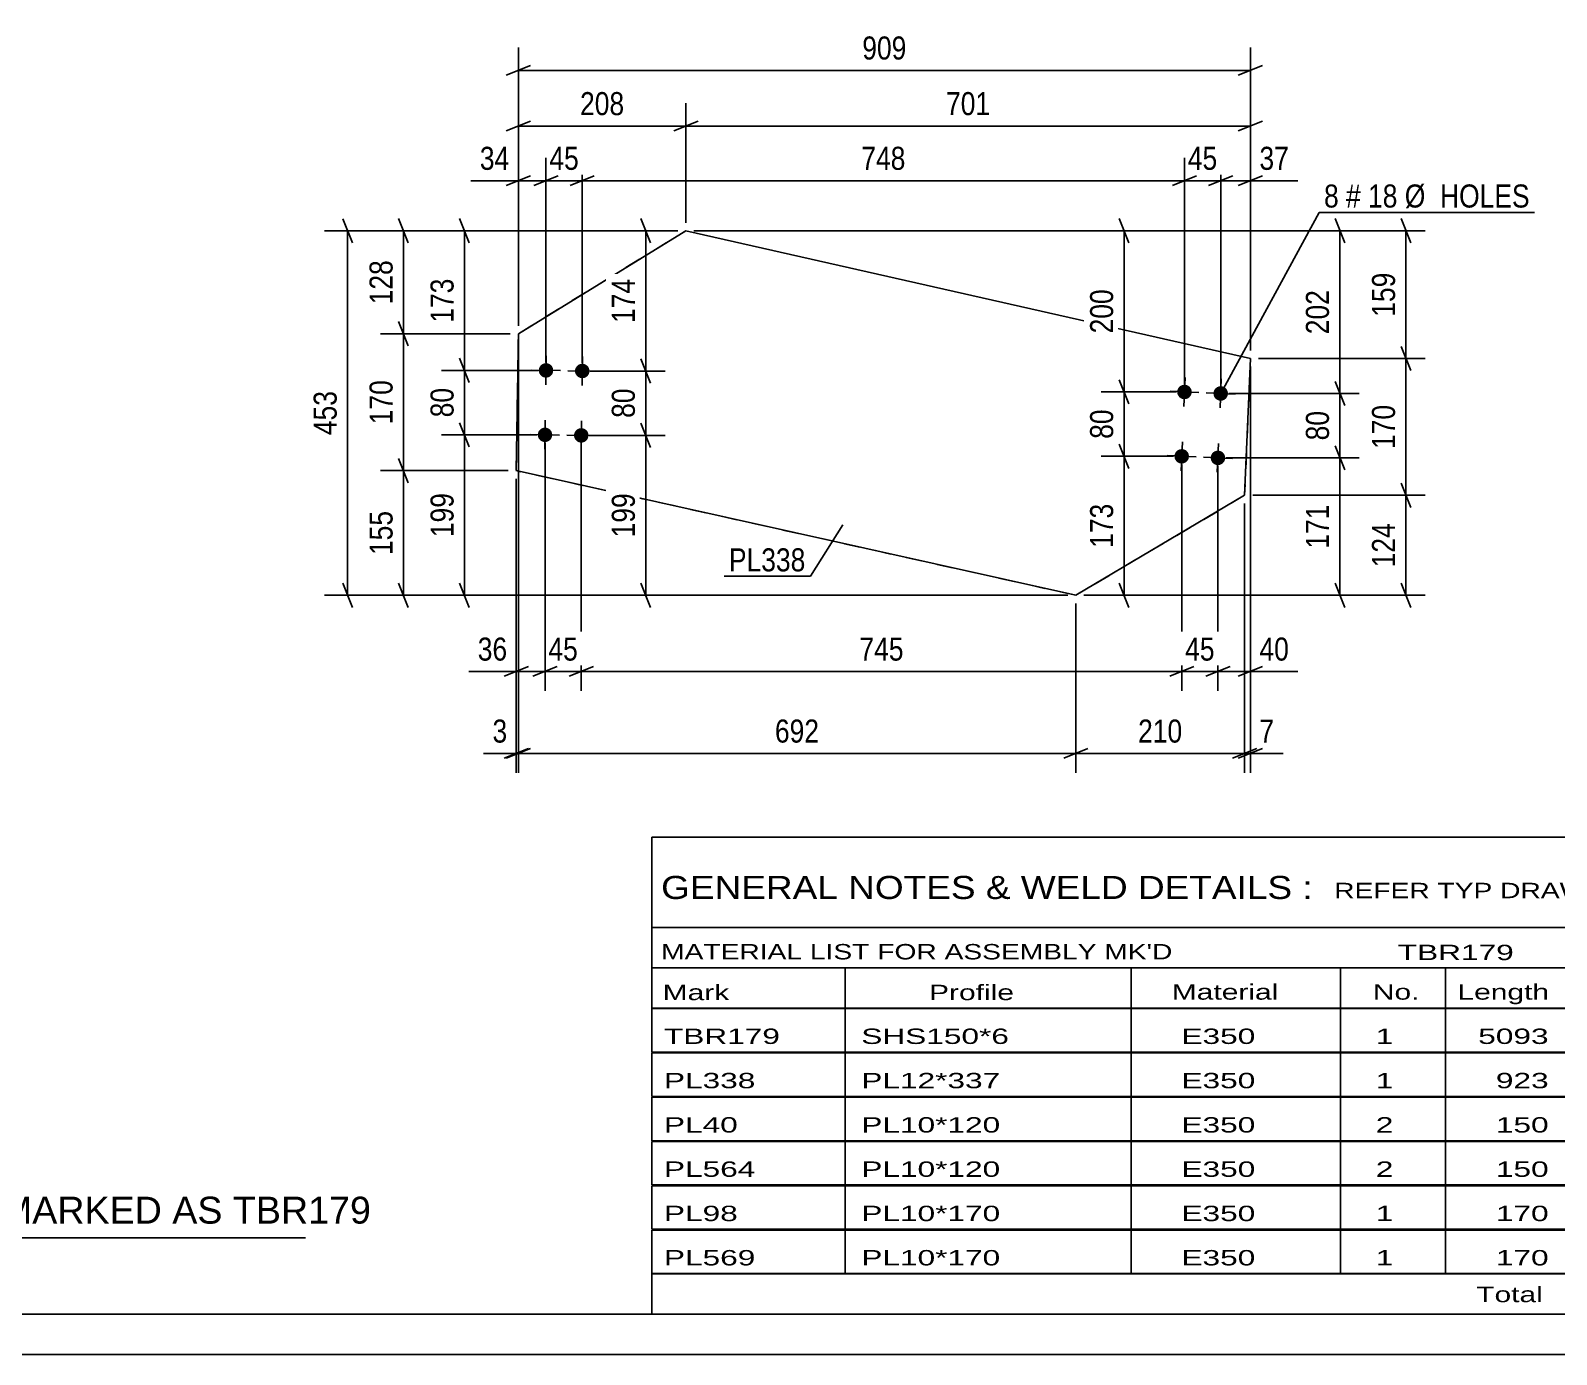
# Model space of a CAD drawing. Header units: millimetres. Extents: x 0 to 594, y 0 to 420.
# Drawn here: x 191.9 to 381.3, y 0 to 164.4 of the extents above; entities that cross this region are included whole.
import ezdxf

# ---------------------------------------------------------------- set-up
doc = ezdxf.new("R2010")
doc.units = ezdxf.units.MM
doc.linetypes.add('DXK_LINE_DOT2', pattern=[3.9198, 1.9599, -1.9599])
doc.styles.add('Arial', font='ARIAL.TTF', dxfattribs={"height": 0.2})
doc.styles.add('Arial Narrow', font='ARIALN.TTF', dxfattribs={"height": 0.2})

# ---------------------------------------------------------------- blocks, each defined once
blk = doc.blocks.new('Unknown-580874430-1129')
at = {"color": 5, "linetype": 'Continuous'}
for p, q in [((5, 5), (589, 5)), ((0, 0), (594, 0))]:
    blk.add_line(p, q, dxfattribs=at)
blk = doc.blocks.new('Part-580874430-3508 - 3507')
at = {"color": 7, "linetype": 'DXK_LINE_DOT2'}
for p, q in [((252.43, 126.75), (273.23, 139.54)), ((273.23, 139.53), (273.23, 139.54)), ((252.17, 109.75), (252.43, 126.75)), ((252.43, 126.75), (252.43, 126.75)), ((343.3, 123.68), (342.58, 106.69)), ((343.3, 123.68), (343.3, 123.68)), ((321.62, 94.28), (252.17, 109.75)), ((252.17, 109.75), (252.17, 109.75)), ((342.58, 106.69), (321.62, 94.28)), ((342.58, 106.69), (342.58, 106.69)), ((321.62, 94.27), (321.62, 94.28))]:
    blk.add_line(p, q, dxfattribs=at)
at = {"color": 2, "linetype": 'Continuous'}
for p, q in [((273.23, 139.53), (252.43, 126.75)), ((273.23, 139.54), (343.3, 123.68)), ((343.3, 123.68), (273.23, 139.53)), ((252.43, 126.75), (252.17, 109.75)), ((342.58, 106.69), (343.3, 123.68)), ((252.17, 109.75), (321.62, 94.27)), ((342.58, 106.69), (321.62, 94.27))]:
    blk.add_line(p, q, dxfattribs=at)
blk = doc.blocks.new('Bolt-580874430-3509 - 3507')
at = {"linetype": 'Continuous'}
for points in [[(335.56, 120.3), (335.72, 120.19), (335.84, 120.05), (335.94, 119.89), (335.99, 119.71), (336.01, 119.52), (335.99, 119.33), (335.94, 119.15), (335.84, 118.99), (335.72, 118.85), (335.56, 118.74), (335.39, 118.66), (335.21, 118.63), (335.02, 118.63), (334.84, 118.66), (334.66, 118.74), (334.51, 118.85), (334.39, 118.99), (334.29, 119.15), (334.23, 119.33), (334.21, 119.52), (334.23, 119.71), (334.29, 119.89), (334.39, 120.05), (334.51, 120.19), (334.66, 120.3), (334.84, 120.38), (335.02, 120.42), (335.21, 120.42), (335.39, 120.38)], [(340.06, 120.11), (340.21, 120), (340.34, 119.86), (340.43, 119.7), (340.49, 119.52), (340.51, 119.33), (340.49, 119.14), (340.43, 118.96), (340.34, 118.8), (340.21, 118.66), (340.06, 118.55), (339.89, 118.47), (339.7, 118.43), (339.52, 118.43), (339.33, 118.47), (339.16, 118.55), (339.01, 118.66), (338.88, 118.8), (338.79, 118.96), (338.73, 119.14), (338.71, 119.33), (338.73, 119.52), (338.79, 119.7), (338.88, 119.86), (339.01, 120), (339.16, 120.11), (339.33, 120.19), (339.52, 120.23), (339.7, 120.23), (339.89, 120.19)], [(335.22, 112.31), (335.38, 112.2), (335.5, 112.06), (335.6, 111.89), (335.65, 111.72), (335.67, 111.53), (335.65, 111.34), (335.6, 111.16), (335.5, 111), (335.38, 110.86), (335.22, 110.75), (335.05, 110.67), (334.87, 110.63), (334.68, 110.63), (334.5, 110.67), (334.32, 110.75), (334.17, 110.86), (334.05, 111), (333.95, 111.16), (333.89, 111.34), (333.87, 111.53), (333.89, 111.72), (333.95, 111.89), (334.05, 112.06), (334.17, 112.2), (334.32, 112.31), (334.5, 112.38), (334.68, 112.42), (334.87, 112.42), (335.05, 112.38)], [(339.72, 112.12), (339.87, 112.01), (340, 111.87), (340.09, 111.7), (340.15, 111.52), (340.17, 111.34), (340.15, 111.15), (340.09, 110.97), (340, 110.81), (339.87, 110.67), (339.72, 110.56), (339.55, 110.48), (339.36, 110.44), (339.18, 110.44), (338.99, 110.48), (338.82, 110.56), (338.67, 110.67), (338.54, 110.81), (338.45, 110.97), (338.39, 111.15), (338.37, 111.34), (338.39, 111.52), (338.45, 111.7), (338.54, 111.87), (338.67, 112.01), (338.82, 112.12), (338.99, 112.19), (339.18, 112.23), (339.36, 112.23), (339.55, 112.19)]]:
    blk.add_hatch(color=1, dxfattribs=at).paths.add_polyline_path(points)
at = {"color": 1, "linetype": 'Continuous'}
for p, q in [((335.19, 121.32), (335.04, 117.72)), ((336.91, 119.45), (333.32, 119.6)), ((341.41, 119.25), (337.81, 119.41)), ((339.69, 121.13), (339.53, 117.53)), ((334.85, 113.33), (334.7, 109.73)), ((339.35, 113.14), (339.19, 109.54)), ((336.57, 111.45), (332.98, 111.61)), ((341.07, 111.26), (337.47, 111.41))]:
    blk.add_line(p, q, dxfattribs=at)
blk = doc.blocks.new('Bolt-580874430-3510 - 3507')
at = {"linetype": 'Continuous'}
for points in [[(256.31, 122.97), (256.47, 122.86), (256.59, 122.72), (256.69, 122.56), (256.74, 122.38), (256.76, 122.19), (256.74, 122.01), (256.69, 121.83), (256.59, 121.66), (256.47, 121.53), (256.31, 121.41), (256.14, 121.34), (255.96, 121.3), (255.77, 121.3), (255.59, 121.34), (255.41, 121.41), (255.26, 121.53), (255.14, 121.66), (255.04, 121.83), (254.98, 122.01), (254.96, 122.19), (254.98, 122.38), (255.04, 122.56), (255.14, 122.72), (255.26, 122.86), (255.41, 122.97), (255.59, 123.05), (255.77, 123.09), (255.96, 123.09), (256.14, 123.05)], [(260.81, 122.9), (260.97, 122.79), (261.09, 122.65), (261.19, 122.49), (261.24, 122.31), (261.26, 122.13), (261.24, 121.94), (261.19, 121.76), (261.09, 121.6), (260.97, 121.46), (260.81, 121.35), (260.64, 121.27), (260.46, 121.23), (260.27, 121.23), (260.09, 121.27), (259.91, 121.35), (259.76, 121.46), (259.64, 121.6), (259.54, 121.76), (259.48, 121.94), (259.46, 122.13), (259.48, 122.31), (259.54, 122.49), (259.64, 122.65), (259.76, 122.79), (259.91, 122.9), (260.09, 122.98), (260.27, 123.02), (260.46, 123.02), (260.64, 122.98)], [(256.19, 114.97), (256.34, 114.86), (256.47, 114.72), (256.56, 114.56), (256.62, 114.38), (256.64, 114.19), (256.62, 114.01), (256.56, 113.83), (256.47, 113.67), (256.34, 113.53), (256.19, 113.42), (256.02, 113.34), (255.84, 113.3), (255.65, 113.3), (255.46, 113.34), (255.29, 113.42), (255.14, 113.53), (255.01, 113.67), (254.92, 113.83), (254.86, 114.01), (254.84, 114.19), (254.86, 114.38), (254.92, 114.56), (255.01, 114.72), (255.14, 114.86), (255.29, 114.97), (255.46, 115.05), (255.65, 115.09), (255.84, 115.09), (256.02, 115.05)], [(260.69, 114.91), (260.84, 114.8), (260.97, 114.66), (261.06, 114.49), (261.12, 114.31), (261.14, 114.13), (261.12, 113.94), (261.06, 113.76), (260.97, 113.6), (260.84, 113.46), (260.69, 113.35), (260.52, 113.27), (260.34, 113.23), (260.15, 113.23), (259.96, 113.27), (259.79, 113.35), (259.64, 113.46), (259.51, 113.6), (259.42, 113.76), (259.36, 113.94), (259.34, 114.13), (259.36, 114.31), (259.42, 114.49), (259.51, 114.66), (259.64, 114.8), (259.79, 114.91), (259.96, 114.98), (260.15, 115.02), (260.34, 115.02), (260.52, 114.98)]]:
    blk.add_hatch(color=1, dxfattribs=at).paths.add_polyline_path(points)
at = {"color": 1, "linetype": 'Continuous'}
for p, q in [((255.84, 120.39), (255.89, 123.99)), ((260.34, 120.33), (260.39, 123.93)), ((254.06, 122.22), (257.66, 122.17)), ((258.56, 122.15), (262.16, 122.1)), ((255.71, 112.4), (255.77, 116)), ((260.21, 112.33), (260.27, 115.93)), ((253.94, 114.22), (257.54, 114.17)), ((258.44, 114.15), (262.04, 114.1))]:
    blk.add_line(p, q, dxfattribs=at)
blk = doc.blocks.new('StraightDimension-580874430-6930 - 3507')
at = {"color": 7, "linetype": 'Continuous'}
for p, q in [((260.24, 113.13), (260.24, 82.41)), ((334.78, 110.53), (334.78, 82.41)), ((261.74, 85.41), (258.74, 84.21)), ((333.28, 84.21), (336.28, 85.41)), ((260.24, 84.81), (334.78, 84.81))]:
    blk.add_line(p, q, dxfattribs=at)
at = {"color": 0}
blk.add_wipeout([(300.85, 85.56), (300.85, 89.76), (294.17, 89.76), (294.17, 85.56)], dxfattribs=at)
at = {"color": 3, "style": 'Arial Narrow'}
blk.add_text('745', height=2.863, dxfattribs=at).set_placement((294.77, 86.16))
blk = doc.blocks.new('StraightDimension-580874430-6840 - 3507')
at = {"color": 7, "linetype": 'Continuous'}
for p, q in [((246.34, 112.7), (245.14, 115.7)), ((254.74, 114.2), (242.89, 114.2)), ((245.74, 94.27), (245.74, 114.2)), ((245.14, 95.77), (246.34, 92.77)), ((320.62, 94.27), (242.89, 94.27))]:
    blk.add_line(p, q, dxfattribs=at)
at = {"color": 0}
blk.add_wipeout([(244.99, 107.58), (240.79, 107.58), (240.79, 100.89), (244.99, 100.89)], dxfattribs=at)
at = {"color": 3, "style": 'Arial Narrow'}
blk.add_text('199', height=2.863, rotation=90.0002, dxfattribs=at).set_placement((244.39, 101.49))
blk = doc.blocks.new('StraightDimension-580874430-6839 - 3507')
at = {"color": 7, "linetype": 'Continuous'}
for p, q in [((245.14, 123.7), (246.34, 120.7)), ((254.87, 122.2), (242.89, 122.2)), ((245.74, 114.2), (245.74, 122.2)), ((246.34, 112.7), (245.14, 115.7)), ((254.74, 114.2), (242.89, 114.2))]:
    blk.add_line(p, q, dxfattribs=at)
at = {"color": 0}
blk.add_wipeout([(244.99, 120.63), (240.79, 120.63), (240.79, 115.77), (244.99, 115.77)], dxfattribs=at)
at = {"color": 3, "style": 'Arial Narrow'}
blk.add_text('80', height=2.863, rotation=90.0002, dxfattribs=at).set_placement((244.39, 116.37))
blk = doc.blocks.new('StraightDimension-580874430-7040 - 3507')
at = {"color": 7, "linetype": 'Continuous'}
for p, q in [((328.21, 138.04), (327.01, 141.04)), ((274.23, 139.54), (330.01, 139.54)), ((327.61, 119.53), (327.61, 139.54)), ((334.12, 119.53), (324.76, 119.53)), ((327.01, 121.03), (328.21, 118.03))]:
    blk.add_line(p, q, dxfattribs=at)
at = {"color": 0}
blk.add_wipeout([(326.86, 132.87), (322.66, 132.87), (322.66, 126.19), (326.86, 126.19)], dxfattribs=at)
at = {"color": 3, "style": 'Arial Narrow'}
blk.add_text('200', height=2.863, rotation=90.0002, dxfattribs=at).set_placement((326.26, 126.79))
blk = doc.blocks.new('StraightDimension-580874430-6928 - 3507')
at = {"color": 7, "linetype": 'Continuous'}
for p, q in [((343.3, 122.68), (343.3, 82.41)), ((339.27, 110.34), (339.27, 82.41)), ((337.77, 84.21), (340.77, 85.41)), ((344.8, 85.41), (341.8, 84.21)), ((339.27, 84.81), (343.3, 84.81))]:
    blk.add_line(p, q, dxfattribs=at)
at = {"color": 0}
blk.add_wipeout([(348.68, 85.56), (348.68, 89.76), (343.82, 89.76), (343.82, 85.56)], dxfattribs=at)
at = {"color": 7, "linetype": 'Continuous'}
blk.add_line((343.3, 84.81), (349.2, 84.81), dxfattribs=at)
blk.add_line((343.3, 84.81), (349.2, 84.81), dxfattribs=at)
at = {"color": 3, "style": 'Arial Narrow'}
blk.add_text('40', height=2.863, dxfattribs=at).set_placement((344.42, 86.16))
blk = doc.blocks.new('StraightDimension-580874430-6838 - 3507')
at = {"color": 7, "linetype": 'Continuous'}
for p, q in [((246.34, 138.04), (245.14, 141.04)), ((272.23, 139.54), (242.89, 139.54)), ((245.74, 122.2), (245.74, 139.54)), ((245.14, 123.7), (246.34, 120.7)), ((254.87, 122.2), (242.89, 122.2))]:
    blk.add_line(p, q, dxfattribs=at)
at = {"color": 0}
blk.add_wipeout([(244.99, 134.21), (240.79, 134.21), (240.79, 127.52), (244.99, 127.52)], dxfattribs=at)
at = {"color": 3, "style": 'Arial Narrow'}
blk.add_text('173', height=2.863, rotation=90.0002, dxfattribs=at).set_placement((244.39, 128.12))
blk = doc.blocks.new('StraightDimension-580874430-6859 - 3507')
at = {"color": 7, "linetype": 'Continuous'}
for p, q in [((238.77, 138.04), (237.57, 141.04)), ((272.23, 139.54), (235.32, 139.54)), ((238.17, 126.75), (238.17, 139.54)), ((237.57, 128.25), (238.77, 125.25)), ((251.43, 126.75), (235.32, 126.75))]:
    blk.add_line(p, q, dxfattribs=at)
at = {"color": 0}
blk.add_wipeout([(237.42, 136.48), (233.22, 136.48), (233.22, 129.8), (237.42, 129.8)], dxfattribs=at)
at = {"color": 3, "style": 'Arial Narrow'}
blk.add_text('128', height=2.863, rotation=90.0002, dxfattribs=at).set_placement((236.82, 130.4))
blk = doc.blocks.new('StraightDimension-580874430-6860 - 3507')
at = {"color": 7, "linetype": 'Continuous'}
for p, q in [((238.77, 125.25), (237.57, 128.25)), ((251.43, 126.75), (235.32, 126.75)), ((238.17, 109.75), (238.17, 126.75)), ((237.57, 111.25), (238.77, 108.25)), ((251.17, 109.75), (235.32, 109.75))]:
    blk.add_line(p, q, dxfattribs=at)
at = {"color": 0}
blk.add_wipeout([(237.42, 121.59), (233.22, 121.59), (233.22, 114.91), (237.42, 114.91)], dxfattribs=at)
at = {"color": 3, "style": 'Arial Narrow'}
blk.add_text('170', height=2.863, rotation=90.0002, dxfattribs=at).set_placement((236.82, 115.51))
blk = doc.blocks.new('StraightDimension-580874430-6861 - 3507')
at = {"color": 7, "linetype": 'Continuous'}
for p, q in [((238.77, 108.25), (237.57, 111.25)), ((251.17, 109.75), (235.32, 109.75)), ((238.17, 94.27), (238.17, 109.75)), ((237.57, 95.77), (238.77, 92.77)), ((320.62, 94.27), (235.32, 94.27))]:
    blk.add_line(p, q, dxfattribs=at)
at = {"color": 0}
blk.add_wipeout([(237.42, 105.35), (233.22, 105.35), (233.22, 98.67), (237.42, 98.67)], dxfattribs=at)
at = {"color": 3, "style": 'Arial Narrow'}
blk.add_text('155', height=2.863, rotation=90.0002, dxfattribs=at).set_placement((236.82, 99.27))
blk = doc.blocks.new('StraightDimension-580874430-6890 - 3507')
at = {"color": 7, "linetype": 'Continuous'}
for p, q in [((343.3, 122.68), (343.3, 72.23)), ((342.58, 105.69), (342.58, 72.23)), ((341.08, 74.03), (344.08, 75.23)), ((344.8, 75.23), (341.8, 74.03)), ((342.58, 74.63), (343.3, 74.63))]:
    blk.add_line(p, q, dxfattribs=at)
at = {"color": 0}
blk.add_wipeout([(346.85, 75.38), (346.85, 79.58), (343.82, 79.58), (343.82, 75.38)], dxfattribs=at)
at = {"color": 7, "linetype": 'Continuous'}
blk.add_line((343.3, 74.63), (347.38, 74.63), dxfattribs=at)
blk.add_line((343.3, 74.63), (347.38, 74.63), dxfattribs=at)
at = {"color": 3, "style": 'Arial Narrow'}
blk.add_text('7', height=2.86, dxfattribs=at).set_placement((344.42, 75.98))
blk = doc.blocks.new('StraightDimension-580874430-7084 - 3507')
at = {"color": 7, "linetype": 'Continuous'}
for p, q in [((363.2, 122.18), (362, 125.18)), ((344.3, 123.68), (365, 123.68)), ((362.6, 106.69), (362.6, 123.68)), ((362, 108.19), (363.2, 105.19)), ((343.58, 106.69), (365, 106.69))]:
    blk.add_line(p, q, dxfattribs=at)
at = {"color": 0}
blk.add_wipeout([(361.85, 118.53), (357.65, 118.53), (357.65, 111.84), (361.85, 111.84)], dxfattribs=at)
at = {"color": 3, "style": 'Arial Narrow'}
blk.add_text('170', height=2.863, rotation=90.0002, dxfattribs=at).set_placement((361.25, 112.44))
blk = doc.blocks.new('StraightDimension-580874430-7020 - 3507')
at = {"color": 7, "linetype": 'Continuous'}
for p, q in [((252.43, 127.75), (252.43, 155.39)), ((273.23, 140.54), (273.23, 155.39)), ((253.93, 153.14), (250.93, 151.94)), ((252.43, 152.54), (273.23, 152.54)), ((271.73, 151.94), (274.73, 153.14))]:
    blk.add_line(p, q, dxfattribs=at)
at = {"color": 0}
blk.add_wipeout([(266.17, 153.29), (266.17, 157.49), (259.49, 157.49), (259.49, 153.29)], dxfattribs=at)
at = {"color": 3, "style": 'Arial Narrow'}
blk.add_text('208', height=2.863, dxfattribs=at).set_placement((260.09, 153.89))
blk = doc.blocks.new('StraightDimension-580874430-6891 - 3507')
at = {"color": 7, "linetype": 'Continuous'}
for p, q in [((342.58, 105.69), (342.58, 72.23)), ((321.62, 93.27), (321.62, 72.23)), ((323.12, 75.23), (320.12, 74.03)), ((321.62, 74.63), (342.58, 74.63)), ((341.08, 74.03), (344.08, 75.23))]:
    blk.add_line(p, q, dxfattribs=at)
at = {"color": 0}
blk.add_wipeout([(335.44, 75.38), (335.44, 79.58), (328.76, 79.58), (328.76, 75.38)], dxfattribs=at)
at = {"color": 3, "style": 'Arial Narrow'}
blk.add_text('210', height=2.863, dxfattribs=at).set_placement((329.36, 75.98))
blk = doc.blocks.new('StraightDimension-580874430-7083 - 3507')
at = {"color": 7, "linetype": 'Continuous'}
for p, q in [((363.2, 138.04), (362, 141.04)), ((274.23, 139.54), (365, 139.54)), ((362.6, 123.68), (362.6, 139.54)), ((362, 125.18), (363.2, 122.18)), ((344.3, 123.68), (365, 123.68))]:
    blk.add_line(p, q, dxfattribs=at)
at = {"color": 0}
blk.add_wipeout([(361.85, 134.95), (357.65, 134.95), (357.65, 128.26), (361.85, 128.26)], dxfattribs=at)
at = {"color": 3, "style": 'Arial Narrow'}
blk.add_text('159', height=2.863, rotation=90.0002, dxfattribs=at).set_placement((361.25, 128.86))
blk = doc.blocks.new('StraightDimension-580874430-7019 - 3507')
at = {"color": 7, "linetype": 'Continuous'}
for p, q in [((273.23, 140.54), (273.23, 155.39)), ((343.3, 124.68), (343.3, 155.39)), ((274.73, 153.14), (271.73, 151.94)), ((273.23, 152.54), (343.3, 152.54)), ((341.8, 151.94), (344.8, 153.14))]:
    blk.add_line(p, q, dxfattribs=at)
at = {"color": 0}
blk.add_wipeout([(311.6, 153.29), (311.6, 157.49), (304.92, 157.49), (304.92, 153.29)], dxfattribs=at)
at = {"color": 3, "style": 'Arial Narrow'}
blk.add_text('701', height=2.863, dxfattribs=at).set_placement((305.52, 153.89))
blk = doc.blocks.new('StraightDimension-580874430-6892 - 3507')
at = {"color": 7, "linetype": 'Continuous'}
for p, q in [((252.43, 125.75), (252.43, 72.23)), ((321.62, 93.27), (321.62, 72.23)), ((253.93, 75.23), (250.93, 74.03)), ((252.43, 74.63), (321.62, 74.63)), ((320.12, 74.03), (323.12, 75.23))]:
    blk.add_line(p, q, dxfattribs=at)
at = {"color": 0}
blk.add_wipeout([(290.37, 75.38), (290.37, 79.58), (283.68, 79.58), (283.68, 75.38)], dxfattribs=at)
at = {"color": 3, "style": 'Arial Narrow'}
blk.add_text('692', height=2.863, dxfattribs=at).set_placement((284.28, 75.98))
blk = doc.blocks.new('StraightDimension-580874430-6893 - 3507')
at = {"color": 7, "linetype": 'Continuous'}
for p, q in [((252.43, 125.75), (252.43, 72.23)), ((252.17, 108.75), (252.17, 72.23)), ((250.67, 74.03), (253.67, 75.23)), ((253.93, 75.23), (250.93, 74.03)), ((252.17, 74.63), (252.43, 74.63))]:
    blk.add_line(p, q, dxfattribs=at)
at = {"color": 0}
blk.add_wipeout([(251.65, 75.38), (251.65, 79.58), (248.62, 79.58), (248.62, 75.38)], dxfattribs=at)
at = {"color": 7, "linetype": 'Continuous'}
blk.add_line((252.17, 74.63), (248.1, 74.63), dxfattribs=at)
blk.add_line((252.17, 74.63), (248.1, 74.63), dxfattribs=at)
at = {"color": 3, "style": 'Arial Narrow'}
blk.add_text('3', height=2.86, dxfattribs=at).set_placement((249.22, 75.98))
blk = doc.blocks.new('StraightDimension-580874430-6929 - 3507')
at = {"color": 7, "linetype": 'Continuous'}
for p, q in [((334.78, 110.53), (334.78, 82.41)), ((339.27, 110.34), (339.27, 82.41)), ((333.28, 84.21), (336.28, 85.41)), ((340.77, 85.41), (337.77, 84.21)), ((334.78, 84.81), (339.27, 84.81))]:
    blk.add_line(p, q, dxfattribs=at)
at = {"color": 0}
blk.add_wipeout([(339.45, 85.56), (339.45, 89.76), (334.6, 89.76), (334.6, 85.56)], dxfattribs=at)
at = {"color": 3, "style": 'Arial Narrow'}
blk.add_text('45', height=2.863, dxfattribs=at).set_placement((335.2, 86.16))
blk = doc.blocks.new('StraightDimension-580874430-6931 - 3507')
at = {"color": 7, "linetype": 'Continuous'}
for p, q in [((255.74, 113.19), (255.74, 82.41)), ((260.24, 113.13), (260.24, 82.41)), ((254.24, 84.21), (257.24, 85.41)), ((261.74, 85.41), (258.74, 84.21)), ((255.74, 84.81), (260.24, 84.81))]:
    blk.add_line(p, q, dxfattribs=at)
at = {"color": 0}
blk.add_wipeout([(260.42, 85.56), (260.42, 89.76), (255.56, 89.76), (255.56, 85.56)], dxfattribs=at)
at = {"color": 3, "style": 'Arial Narrow'}
blk.add_text('45', height=2.863, dxfattribs=at).set_placement((256.16, 86.16))
blk = doc.blocks.new('StraightDimension-580874430-6932 - 3507')
at = {"color": 7, "linetype": 'Continuous'}
for p, q in [((255.74, 113.19), (255.74, 82.41)), ((252.17, 108.75), (252.17, 82.41)), ((250.67, 84.21), (253.67, 85.41)), ((257.24, 85.41), (254.24, 84.21)), ((252.17, 84.81), (255.74, 84.81))]:
    blk.add_line(p, q, dxfattribs=at)
at = {"color": 0}
blk.add_wipeout([(251.65, 85.56), (251.65, 89.76), (246.79, 89.76), (246.79, 85.56)], dxfattribs=at)
at = {"color": 7, "linetype": 'Continuous'}
blk.add_line((252.17, 84.81), (246.27, 84.81), dxfattribs=at)
blk.add_line((252.17, 84.81), (246.27, 84.81), dxfattribs=at)
at = {"color": 3, "style": 'Arial Narrow'}
blk.add_text('36', height=2.863, dxfattribs=at).set_placement((247.39, 86.16))
blk = doc.blocks.new('StraightDimension-580874430-6963 - 3507')
at = {"color": 7, "linetype": 'Continuous'}
for p, q in [((339.61, 120.33), (339.61, 148.6)), ((343.3, 124.68), (343.3, 148.6)), ((338.11, 145.15), (341.11, 146.35)), ((344.8, 146.35), (341.8, 145.15)), ((339.61, 145.75), (343.3, 145.75))]:
    blk.add_line(p, q, dxfattribs=at)
at = {"color": 0}
blk.add_wipeout([(348.68, 146.5), (348.68, 150.7), (343.82, 150.7), (343.82, 146.5)], dxfattribs=at)
at = {"color": 7, "linetype": 'Continuous'}
blk.add_line((343.3, 145.75), (349.2, 145.75), dxfattribs=at)
blk.add_line((343.3, 145.75), (349.2, 145.75), dxfattribs=at)
at = {"color": 3, "style": 'Arial Narrow'}
blk.add_text('37', height=2.863, dxfattribs=at).set_placement((344.42, 147.1))
blk = doc.blocks.new('StraightDimension-580874430-6964 - 3507')
at = {"color": 7, "linetype": 'Continuous'}
for p, q in [((335.12, 120.53), (335.12, 148.6)), ((339.61, 120.33), (339.61, 148.6)), ((333.62, 145.15), (336.62, 146.35)), ((341.11, 146.35), (338.11, 145.15)), ((335.12, 145.75), (339.61, 145.75))]:
    blk.add_line(p, q, dxfattribs=at)
at = {"color": 0}
blk.add_wipeout([(339.79, 146.5), (339.79, 150.7), (334.93, 150.7), (334.93, 146.5)], dxfattribs=at)
at = {"color": 3, "style": 'Arial Narrow'}
blk.add_text('45', height=2.863, dxfattribs=at).set_placement((335.53, 147.1))
blk = doc.blocks.new('StraightDimension-580874430-6965 - 3507')
at = {"color": 7, "linetype": 'Continuous'}
for p, q in [((260.36, 123.12), (260.36, 148.6)), ((335.12, 120.53), (335.12, 148.6)), ((261.86, 146.35), (258.86, 145.15)), ((333.62, 145.15), (336.62, 146.35)), ((260.36, 145.75), (335.12, 145.75))]:
    blk.add_line(p, q, dxfattribs=at)
at = {"color": 0}
blk.add_wipeout([(301.08, 146.5), (301.08, 150.7), (294.4, 150.7), (294.4, 146.5)], dxfattribs=at)
at = {"color": 3, "style": 'Arial Narrow'}
blk.add_text('748', height=2.863, dxfattribs=at).set_placement((295, 147.1))
blk = doc.blocks.new('StraightDimension-580874430-6966 - 3507')
at = {"color": 7, "linetype": 'Continuous'}
for p, q in [((255.86, 123.19), (255.86, 148.6)), ((260.36, 123.12), (260.36, 148.6)), ((254.36, 145.15), (257.36, 146.35)), ((261.86, 146.35), (258.86, 145.15)), ((255.86, 145.75), (260.36, 145.75))]:
    blk.add_line(p, q, dxfattribs=at)
at = {"color": 0}
blk.add_wipeout([(260.54, 146.5), (260.54, 150.7), (255.68, 150.7), (255.68, 146.5)], dxfattribs=at)
at = {"color": 3, "style": 'Arial Narrow'}
blk.add_text('45', height=2.863, dxfattribs=at).set_placement((256.28, 147.1))
blk = doc.blocks.new('StraightDimension-580874430-6967 - 3507')
at = {"color": 7, "linetype": 'Continuous'}
for p, q in [((252.43, 127.75), (252.43, 148.6)), ((255.86, 123.19), (255.86, 148.6)), ((250.93, 145.15), (253.93, 146.35)), ((257.36, 146.35), (254.36, 145.15)), ((252.43, 145.75), (255.86, 145.75))]:
    blk.add_line(p, q, dxfattribs=at)
at = {"color": 0}
blk.add_wipeout([(251.91, 146.5), (251.91, 150.7), (247.05, 150.7), (247.05, 146.5)], dxfattribs=at)
at = {"color": 7, "linetype": 'Continuous'}
blk.add_line((252.43, 145.75), (246.53, 145.75), dxfattribs=at)
blk.add_line((252.43, 145.75), (246.53, 145.75), dxfattribs=at)
at = {"color": 3, "style": 'Arial Narrow'}
blk.add_text('34', height=2.863, dxfattribs=at).set_placement((247.65, 147.1))
blk = doc.blocks.new('StraightDimension-580874430-7062 - 3507')
at = {"color": 7, "linetype": 'Continuous'}
for p, q in [((340.61, 119.33), (356.8, 119.33)), ((353.8, 120.83), (355, 117.83)), ((354.4, 111.33), (354.4, 119.33)), ((355, 109.83), (353.8, 112.83)), ((340.27, 111.33), (356.8, 111.33))]:
    blk.add_line(p, q, dxfattribs=at)
at = {"color": 0}
blk.add_wipeout([(353.65, 117.76), (349.45, 117.76), (349.45, 112.91), (353.65, 112.91)], dxfattribs=at)
at = {"color": 3, "style": 'Arial Narrow'}
blk.add_text('80', height=2.863, rotation=90.0002, dxfattribs=at).set_placement((353.05, 113.51))
blk = doc.blocks.new('StraightDimension-580874430-6998 - 3507')
at = {"color": 7, "linetype": 'Continuous'}
for p, q in [((268.84, 138.04), (267.64, 141.04)), ((272.23, 139.54), (265.39, 139.54)), ((268.24, 122.12), (268.24, 139.54)), ((267.64, 123.62), (268.84, 120.62)), ((261.36, 122.12), (270.64, 122.12))]:
    blk.add_line(p, q, dxfattribs=at)
at = {"color": 0}
blk.add_wipeout([(267.49, 134.17), (263.29, 134.17), (263.29, 127.49), (267.49, 127.49)], dxfattribs=at)
at = {"color": 3, "style": 'Arial Narrow'}
blk.add_text('174', height=2.863, rotation=90.0002, dxfattribs=at).set_placement((266.89, 128.09))
blk = doc.blocks.new('StraightDimension-580874430-7063 - 3507')
at = {"color": 7, "linetype": 'Continuous'}
for p, q in [((355, 109.83), (353.8, 112.83)), ((340.27, 111.33), (356.8, 111.33)), ((354.4, 94.27), (354.4, 111.33)), ((353.8, 95.77), (355, 92.77)), ((322.62, 94.27), (356.8, 94.27))]:
    blk.add_line(p, q, dxfattribs=at)
at = {"color": 0}
blk.add_wipeout([(353.65, 106.15), (349.45, 106.15), (349.45, 99.46), (353.65, 99.46)], dxfattribs=at)
at = {"color": 3, "style": 'Arial Narrow'}
blk.add_text('171', height=2.863, rotation=90.0002, dxfattribs=at).set_placement((353.05, 100.06))
blk = doc.blocks.new('StraightDimension-580874430-6999 - 3507')
at = {"color": 7, "linetype": 'Continuous'}
for p, q in [((267.64, 123.62), (268.84, 120.62)), ((261.36, 122.12), (270.64, 122.12)), ((268.24, 114.13), (268.24, 122.12)), ((268.84, 112.63), (267.64, 115.63)), ((261.24, 114.13), (270.64, 114.13))]:
    blk.add_line(p, q, dxfattribs=at)
at = {"color": 0}
blk.add_wipeout([(267.49, 120.55), (263.29, 120.55), (263.29, 115.7), (267.49, 115.7)], dxfattribs=at)
at = {"color": 3, "style": 'Arial Narrow'}
blk.add_text('80', height=2.863, rotation=90.0002, dxfattribs=at).set_placement((266.89, 116.3))
blk = doc.blocks.new('StraightDimension-580874430-7000 - 3507')
at = {"color": 7, "linetype": 'Continuous'}
for p, q in [((268.84, 112.63), (267.64, 115.63)), ((261.24, 114.13), (270.64, 114.13)), ((268.24, 94.27), (268.24, 114.13)), ((267.64, 95.77), (268.84, 92.77)), ((320.62, 94.27), (265.39, 94.27))]:
    blk.add_line(p, q, dxfattribs=at)
at = {"color": 0}
blk.add_wipeout([(267.49, 107.54), (263.29, 107.54), (263.29, 100.86), (267.49, 100.86)], dxfattribs=at)
at = {"color": 3, "style": 'Arial Narrow'}
blk.add_text('199', height=2.863, rotation=90.0002, dxfattribs=at).set_placement((266.89, 101.46))
blk = doc.blocks.new('StraightDimension-580874430-7041 - 3507')
at = {"color": 7, "linetype": 'Continuous'}
for p, q in [((334.12, 119.53), (324.76, 119.53)), ((327.01, 121.03), (328.21, 118.03)), ((327.61, 111.53), (327.61, 119.53)), ((328.21, 110.03), (327.01, 113.03)), ((333.77, 111.53), (324.76, 111.53))]:
    blk.add_line(p, q, dxfattribs=at)
at = {"color": 0}
blk.add_wipeout([(326.86, 117.95), (322.66, 117.95), (322.66, 113.1), (326.86, 113.1)], dxfattribs=at)
at = {"color": 3, "style": 'Arial Narrow'}
blk.add_text('80', height=2.863, rotation=90.0002, dxfattribs=at).set_placement((326.26, 113.7))
blk = doc.blocks.new('StraightDimension-580874430-7042 - 3507')
at = {"color": 7, "linetype": 'Continuous'}
for p, q in [((328.21, 110.03), (327.01, 113.03)), ((333.77, 111.53), (324.76, 111.53)), ((327.61, 94.27), (327.61, 111.53)), ((327.01, 95.77), (328.21, 92.77)), ((322.62, 94.27), (330.01, 94.27))]:
    blk.add_line(p, q, dxfattribs=at)
at = {"color": 0}
blk.add_wipeout([(326.86, 106.24), (322.66, 106.24), (322.66, 99.56), (326.86, 99.56)], dxfattribs=at)
at = {"color": 3, "style": 'Arial Narrow'}
blk.add_text('173', height=2.863, rotation=90.0002, dxfattribs=at).set_placement((326.26, 100.16))
blk = doc.blocks.new('StraightDimension-580874430-7061 - 3507')
at = {"color": 7, "linetype": 'Continuous'}
for p, q in [((355, 138.04), (353.8, 141.04)), ((274.23, 139.54), (356.8, 139.54)), ((354.4, 119.33), (354.4, 139.54)), ((340.61, 119.33), (356.8, 119.33)), ((353.8, 120.83), (355, 117.83))]:
    blk.add_line(p, q, dxfattribs=at)
at = {"color": 0}
blk.add_wipeout([(353.65, 132.78), (349.45, 132.78), (349.45, 126.09), (353.65, 126.09)], dxfattribs=at)
at = {"color": 3, "style": 'Arial Narrow'}
blk.add_text('202', height=2.863, rotation=90.0002, dxfattribs=at).set_placement((353.05, 126.69))
blk = doc.blocks.new('StraightDimension-580874430-7085 - 3507')
at = {"color": 7, "linetype": 'Continuous'}
for p, q in [((362, 108.19), (363.2, 105.19)), ((343.58, 106.69), (365, 106.69)), ((362.6, 94.27), (362.6, 106.69)), ((363.2, 92.77), (362, 95.77)), ((322.62, 94.27), (365, 94.27))]:
    blk.add_line(p, q, dxfattribs=at)
at = {"color": 0}
blk.add_wipeout([(361.85, 103.83), (357.65, 103.83), (357.65, 97.14), (361.85, 97.14)], dxfattribs=at)
at = {"color": 3, "style": 'Arial Narrow'}
blk.add_text('124', height=2.863, rotation=90.0002, dxfattribs=at).set_placement((361.25, 97.74))
blk = doc.blocks.new('StraightDimension-580874430-7108 - 3507')
at = {"color": 7, "linetype": 'Continuous'}
for p, q in [((231.83, 138.03), (230.63, 141.03)), ((272.23, 139.53), (228.38, 139.53)), ((231.23, 94.27), (231.23, 139.53)), ((230.63, 95.77), (231.83, 92.77)), ((320.62, 94.27), (228.38, 94.27))]:
    blk.add_line(p, q, dxfattribs=at)
at = {"color": 0}
blk.add_wipeout([(230.48, 120.25), (226.28, 120.25), (226.28, 113.56), (230.48, 113.56)], dxfattribs=at)
at = {"color": 3, "style": 'Arial Narrow'}
blk.add_text('453', height=2.863, rotation=90.0002, dxfattribs=at).set_placement((229.88, 114.16))
blk = doc.blocks.new('StraightDimension-580874430-7117 - 3507')
at = {"color": 7, "linetype": 'Continuous'}
for p, q in [((252.43, 127.75), (252.43, 162.3)), ((343.3, 124.68), (343.3, 162.3)), ((253.93, 160.05), (250.93, 158.85)), ((252.43, 159.45), (343.3, 159.45)), ((341.8, 158.85), (344.8, 160.05))]:
    blk.add_line(p, q, dxfattribs=at)
at = {"color": 0}
blk.add_wipeout([(301.21, 160.2), (301.21, 164.4), (294.52, 164.4), (294.52, 160.2)], dxfattribs=at)
at = {"color": 3, "style": 'Arial Narrow'}
blk.add_text('909', height=2.863, dxfattribs=at).set_placement((295.12, 160.8))
blk = doc.blocks.new('Unknown-580874430-7283')
at = {"color": 7, "linetype": 'Continuous'}
for p, q in [((269, 64.25), (429, 64.25)), ((269, 53), (269, 64.25)), ((429, 64.25), (429, 53)), ((269, 53), (429, 53)), ((269, 53), (269, 48)), ((429, 53), (429, 48)), ((269, 48), (429, 48)), ((269, 48), (269, 43)), ((293, 48), (293, 43)), ((328.5, 48), (328.5, 43)), ((354.5, 48), (354.5, 43)), ((367.5, 48), (367.5, 43)), ((385, 48), (385, 43)), ((407, 48), (407, 43)), ((429, 48), (429, 43)), ((269, 43), (429, 43)), ((269, 42.95), (269, 37.55)), ((269, 42.95), (429, 42.95)), ((293, 43), (293, 37.5)), ((328.5, 43), (328.5, 37.5)), ((354.5, 43), (354.5, 37.5)), ((367.5, 43), (367.5, 37.5)), ((385, 43), (385, 37.5)), ((407, 43), (407, 37.5)), ((429, 42.95), (429, 37.55)), ((269, 37.55), (429, 37.55)), ((269, 37.45), (269, 32.05)), ((269, 37.45), (429, 37.45)), ((293, 37.5), (293, 32)), ((328.5, 37.5), (328.5, 32)), ((354.5, 37.5), (354.5, 32)), ((367.5, 37.5), (367.5, 32)), ((385, 37.5), (385, 32)), ((407, 37.5), (407, 32)), ((429, 37.45), (429, 32.05)), ((269, 32.05), (429, 32.05)), ((269, 31.95), (269, 26.55)), ((269, 31.95), (429, 31.95)), ((293, 32), (293, 26.5)), ((328.5, 32), (328.5, 26.5)), ((354.5, 32), (354.5, 26.5)), ((367.5, 32), (367.5, 26.5)), ((385, 32), (385, 26.5)), ((407, 32), (407, 26.5)), ((429, 31.95), (429, 26.55)), ((269, 26.55), (429, 26.55)), ((269, 26.45), (269, 21.05)), ((269, 26.45), (429, 26.45)), ((293, 26.5), (293, 21)), ((328.5, 26.5), (328.5, 21)), ((354.5, 26.5), (354.5, 21)), ((367.5, 26.5), (367.5, 21)), ((385, 26.5), (385, 21)), ((407, 26.5), (407, 21)), ((429, 26.45), (429, 21.05)), ((269, 21.05), (429, 21.05)), ((269, 20.95), (269, 15.55)), ((269, 20.95), (429, 20.95)), ((293, 21), (293, 15.5)), ((328.5, 21), (328.5, 15.5)), ((354.5, 21), (354.5, 15.5)), ((367.5, 21), (367.5, 15.5)), ((385, 21), (385, 15.5)), ((407, 21), (407, 15.5)), ((429, 20.95), (429, 15.55)), ((269, 15.55), (429, 15.55)), ((269, 15.45), (269, 10.05)), ((269, 15.45), (429, 15.45)), ((293, 15.5), (293, 10)), ((328.5, 15.5), (328.5, 10)), ((354.5, 15.5), (354.5, 10)), ((367.5, 15.5), (367.5, 10)), ((385, 15.5), (385, 10)), ((407, 15.5), (407, 10)), ((429, 15.45), (429, 10.05)), ((269, 10.05), (429, 10.05)), ((269, 10), (429, 10)), ((269, 10), (269, 5)), ((385, 10), (385, 5)), ((407, 10), (407, 5)), ((429, 10), (429, 5)), ((269, 5), (429, 5))]:
    blk.add_line(p, q, dxfattribs=at)
at = {"color": 7, "style": 'Arial Narrow'}
for s, height, width, p in [('GENERAL NOTES & WELD DETAILS :', 2.8633, 1.4, (270.15, 56.56)), ('REFER TYP DRAWING TYP-01', 1.9089, 1.6, (353.7, 56.66)), ("MATERIAL LIST FOR ASSEMBLY MK'D", 1.9089, 1.6, (270.15, 49.06)), ('TBR179', 1.909, 1.794707, (361.59, 48.97)), ('1', 1.91, 1.794707, (391.08, 49.06)), ('No. Required', 1.9089, 1.6, (400.41, 49.06)), ('Mark', 1.909, 1.7, (270.34, 44)), ('Profile', 1.909, 1.7, (303.41, 44)), ('Material', 1.909, 1.7, (333.54, 44.06)), ('No.', 1.909, 1.7, (358.5, 44.06)), ('Length', 1.909, 1.7, (369, 44.06)), ('Area', 1.909, 1.7, (391.5, 44.06)), ('Weight', 1.909, 1.7, (411, 44.06))]:
    blk.add_text(s, height=height, dxfattribs=dict(at, width=width)).set_placement(p)
at = {"color": 7, "linetype": 'Continuous', "style": 'Arial Narrow'}
for s, height, width, p in [('TBR179', 1.909, 1.794707, (270.5, 38.56)), ('SHS150*6', 1.909, 1.794707, (295, 38.56)), ('E350', 1.909, 1.794707, (334.74, 38.56)), ('1', 1.91, 1.794707, (358.86, 38.56)), ('5093', 1.909, 1.794707, (371.58, 38.56)), ('3.0', 1.909, 1.794707, (395.32, 38.56)), ('137.2', 1.909, 1.794707, (411.96, 38.56)), ('PL338', 1.909, 1.794707, (270.5, 33.06)), ('PL12*337', 1.909, 1.794707, (295, 33.06)), ('E350', 1.909, 1.794707, (334.74, 33.06)), ('1', 1.91, 1.794707, (358.86, 33.06)), ('923', 1.909, 1.794707, (373.77, 33.06)), ('0.6', 1.909, 1.794707, (395.32, 33.06)), ('25.9', 1.909, 1.794707, (414.14, 33.06)), ('PL40', 1.909, 1.794707, (270.5, 27.56)), ('PL10*120', 1.909, 1.794707, (295, 27.56)), ('E350', 1.909, 1.794707, (334.74, 27.56)), ('2', 1.91, 1.794707, (358.86, 27.56)), ('150', 1.909, 1.794707, (373.77, 27.56)), ('0.0', 1.909, 1.794707, (395.32, 27.56)), ('2.8', 1.909, 1.794707, (416.33, 27.56)), ('PL564', 1.909, 1.794707, (270.5, 22.06)), ('PL10*120', 1.909, 1.794707, (295, 22.06)), ('E350', 1.909, 1.794707, (334.74, 22.06)), ('2', 1.91, 1.794707, (358.86, 22.06)), ('150', 1.909, 1.794707, (373.77, 22.06)), ('0.0', 1.909, 1.794707, (395.32, 22.06)), ('2.8', 1.909, 1.794707, (416.33, 22.06)), ('PL98', 1.909, 1.794707, (270.5, 16.56)), ('PL10*170', 1.909, 1.794707, (295, 16.56)), ('E350', 1.909, 1.794707, (334.74, 16.56)), ('1', 1.91, 1.794707, (358.86, 16.56)), ('170', 1.909, 1.794707, (373.77, 16.56)), ('0.1', 1.909, 1.794707, (395.32, 16.56)), ('2.3', 1.909, 1.794707, (416.33, 16.56)), ('PL569', 1.909, 1.794707, (270.5, 11.06)), ('PL10*170', 1.909, 1.794707, (295, 11.06)), ('E350', 1.909, 1.794707, (334.74, 11.06)), ('1', 1.91, 1.794707, (358.86, 11.06)), ('170', 1.909, 1.794707, (373.77, 11.06)), ('0.1', 1.909, 1.794707, (395.32, 11.06)), ('2.3', 1.909, 1.794707, (416.33, 11.06)), ('Total', 1.909, 1.7, (371.33, 6.5)), ('3.9', 1.909, 1.794707, (394.83, 6.5)), ('173.3', 1.909, 1.794707, (411.96, 6.5))]:
    blk.add_text(s, height=height, dxfattribs=dict(at, width=width)).set_placement(p)
blk = doc.blocks.new('Unknown-580874430-7284')
at = {"color": 7, "linetype": 'Continuous'}
blk.add_line((156, 14.5), (226, 14.5), dxfattribs=at)
at = {"color": 7, "style": 'Arial'}
blk.add_text('ONE-TCH-BRACE MARKED AS TBR179', height=3.3428, dxfattribs=at).set_placement((147.99, 16.25))
blk = doc.blocks.new('MarkSet-580874430-6602 - 3507')
at = {"color": 0}
blk.add_wipeout([(354.27, 142.42), (354.27, 145.42), (352.44, 145.42), (352.44, 142.42)], dxfattribs=at)
blk.add_wipeout([(354.27, 142.42), (354.27, 145.42), (352.44, 145.42), (352.44, 142.42)], dxfattribs=at)
at = {"color": 7, "linetype": 'Continuous'}
blk.add_line((339.61, 119.33), (351.84, 141.82), dxfattribs=at)
at = {"color": 3, "style": 'Arial Narrow'}
blk.add_text('8', height=2.86, dxfattribs=at).set_placement((352.44, 142.42))
at = {"color": 0}
blk.add_wipeout([(357, 142.42), (357, 145.42), (355.17, 145.42), (355.17, 142.42)], dxfattribs=at)
blk.add_wipeout([(357, 142.42), (357, 145.42), (355.17, 145.42), (355.17, 142.42)], dxfattribs=at)
blk.add_wipeout([(361.56, 142.42), (361.56, 145.42), (357.9, 145.42), (357.9, 142.42)], dxfattribs=at)
blk.add_wipeout([(361.56, 142.42), (361.56, 145.42), (357.9, 145.42), (357.9, 142.42)], dxfattribs=at)
at = {"color": 3, "style": 'Arial Narrow'}
for s, height, p in [('#', 2.86, (355.17, 142.42)), ('18', 2.863, (357.9, 142.42))]:
    blk.add_text(s, height=height, dxfattribs=at).set_placement(p)
at = {"color": 0}
blk.add_wipeout([(377.98, 142.42), (377.98, 145.42), (362.46, 145.42), (362.46, 142.42)], dxfattribs=at)
blk.add_wipeout([(377.98, 142.42), (377.98, 145.42), (362.46, 145.42), (362.46, 142.42)], dxfattribs=at)
at = {"color": 7, "linetype": 'Continuous'}
blk.add_line((351.84, 141.82), (378.58, 141.82), dxfattribs=at)
at = {"color": 3, "style": 'Arial Narrow'}
blk.add_text('Ø  HOLES', height=2.863, dxfattribs=at).set_placement((362.46, 142.42))
blk = doc.blocks.new('Mark-580874430-3558 - 3507')
at = {"color": 0}
blk.add_wipeout([(288.08, 97.24), (288.08, 100.24), (278.57, 100.24), (278.57, 97.24)], dxfattribs=at)
blk.add_wipeout([(288.08, 97.24), (288.08, 100.24), (278.57, 100.24), (278.57, 97.24)], dxfattribs=at)
at = {"color": 30, "linetype": 'Continuous'}
for p in [(292.71, 103), (277.97, 96.64)]:
    blk.add_line(p, (288.68, 96.64), dxfattribs=at)
at = {"color": 3, "style": 'Arial Narrow'}
blk.add_text('PL338', height=2.863, dxfattribs=at).set_placement((278.57, 97.24))

msp = doc.modelspace()

# ---------------------------------------------------------------- block references
for name in ['Unknown-580874430-1129', 'Part-580874430-3508 - 3507', 'Bolt-580874430-3510 - 3507', 'Bolt-580874430-3509 - 3507', 'Unknown-580874430-7283', 'Unknown-580874430-7284']:
    msp.add_blockref(name, (0, 0))

# ---------------------------------------------------------------- next in the draw order: block references
for name in ['StraightDimension-580874430-7040 - 3507', 'StraightDimension-580874430-6928 - 3507', 'StraightDimension-580874430-6930 - 3507']:
    msp.add_blockref(name, (0, 0))

# ---------------------------------------------------------------- next in the draw order: block references
for name in ['StraightDimension-580874430-6890 - 3507', 'StraightDimension-580874430-6840 - 3507']:
    msp.add_blockref(name, (0, 0))

# ---------------------------------------------------------------- next in the draw order: block references
for name in ['StraightDimension-580874430-7084 - 3507', 'StraightDimension-580874430-6839 - 3507']:
    msp.add_blockref(name, (0, 0))

# ---------------------------------------------------------------- next in the draw order: block references
msp.add_blockref('StraightDimension-580874430-6838 - 3507', (0, 0))

# ---------------------------------------------------------------- next in the draw order: block references
msp.add_blockref('StraightDimension-580874430-6859 - 3507', (0, 0))

# ---------------------------------------------------------------- next in the draw order: block references
msp.add_blockref('StraightDimension-580874430-6860 - 3507', (0, 0))

# ---------------------------------------------------------------- next in the draw order: block references
for name in ['StraightDimension-580874430-7020 - 3507', 'StraightDimension-580874430-6861 - 3507']:
    msp.add_blockref(name, (0, 0))

# ---------------------------------------------------------------- next in the draw order: block references
for name in ['StraightDimension-580874430-7083 - 3507', 'StraightDimension-580874430-6891 - 3507']:
    msp.add_blockref(name, (0, 0))

# ---------------------------------------------------------------- next in the draw order: block references
for name in ['StraightDimension-580874430-7019 - 3507', 'StraightDimension-580874430-6929 - 3507']:
    msp.add_blockref(name, (0, 0))

# ---------------------------------------------------------------- next in the draw order: block references
for name in ['StraightDimension-580874430-6963 - 3507', 'StraightDimension-580874430-6892 - 3507']:
    msp.add_blockref(name, (0, 0))

# ---------------------------------------------------------------- next in the draw order: block references
for name in ['StraightDimension-580874430-6964 - 3507', 'StraightDimension-580874430-6893 - 3507']:
    msp.add_blockref(name, (0, 0))

# ---------------------------------------------------------------- next in the draw order: block references
for name in ['StraightDimension-580874430-6965 - 3507', 'StraightDimension-580874430-7062 - 3507', 'StraightDimension-580874430-6931 - 3507']:
    msp.add_blockref(name, (0, 0))

# ---------------------------------------------------------------- next in the draw order: block references
for name in ['StraightDimension-580874430-6966 - 3507', 'StraightDimension-580874430-6932 - 3507', 'StraightDimension-580874430-7063 - 3507']:
    msp.add_blockref(name, (0, 0))

# ---------------------------------------------------------------- next in the draw order: block references
for name in ['StraightDimension-580874430-6967 - 3507', 'StraightDimension-580874430-6998 - 3507', 'StraightDimension-580874430-7041 - 3507']:
    msp.add_blockref(name, (0, 0))

# ---------------------------------------------------------------- next in the draw order: block references
for name in ['StraightDimension-580874430-7061 - 3507', 'StraightDimension-580874430-6999 - 3507', 'StraightDimension-580874430-7042 - 3507']:
    msp.add_blockref(name, (0, 0))

# ---------------------------------------------------------------- next in the draw order: block references
for name in ['StraightDimension-580874430-7000 - 3507', 'StraightDimension-580874430-7085 - 3507']:
    msp.add_blockref(name, (0, 0))

# ---------------------------------------------------------------- next in the draw order: block references
msp.add_blockref('StraightDimension-580874430-7108 - 3507', (0, 0))

# ---------------------------------------------------------------- next in the draw order: block references
for name in ['StraightDimension-580874430-7117 - 3507', 'Mark-580874430-3558 - 3507']:
    msp.add_blockref(name, (0, 0))

# ---------------------------------------------------------------- next in the draw order: block references
msp.add_blockref('MarkSet-580874430-6602 - 3507', (0, 0))

doc.saveas('drawing.dxf')
